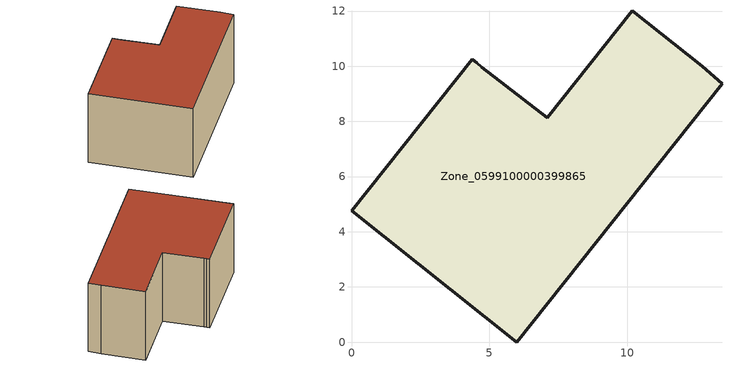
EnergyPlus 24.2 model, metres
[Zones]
Zone_0599100000399865
 floor ground (C_G): 12.71,10 13.43,9.36 6,0 0,4.76 4.38,10.26 4.55,10.13 4.71,9.96 7.1,8.13 10.18,12.01 z0.96
 wall outside (C_F): 12.71,10 10.18,12.01 7.1,8.13 4.71,9.96 4.55,10.13 4.38,10.26 0,4.76 6,0 13.43,9.36 12.71,10 z0.96:6.84
 roof outside (C_R): 13.43,9.36 12.71,10 10.18,12.01 7.1,8.13 4.71,9.96 4.55,10.13 4.38,10.26 0,4.76 6,0 z6.84
[BUILDING]
Pand.0599100000399865: North Axis=0; Terrain=City; Loads Convergence Tolerance Value=0.04; Temperature Convergence Tolerance Value=0.4; Solar Distribution=FullExterior; Maximum Number of Warmup Days=25; Minimum Number of Warmup Days=1
[Site:Location]
Rotterdam.The.Hague.AP_ZH_NLD Design_Conditions: Latitude=51.96; Longitude=4.45; Time Zone=1; Elevation=-4.5
[SITE:GROUNDTEMPERATURE:BUILDINGSURFACE]
18, 18, 18, 18, 18, 18, 18, 18, 18, 18, 18, 18
[MATERIAL] Thermal Absorptance=0.9; Solar Absorptance=0.7; Visible Absorptance=0.7
Name | Roughness | Thickness | Conductivity | Density | Specific Heat
G.TC.1992-2005 | MediumSmooth | 0.15 | 0.06 | 540 | 1210
F.TC.1992-2005 | Rough | 0.3 | 0.12 | 1920 | 840
R.TC.1992-2005 | MediumRough | 0.2 | 0.08 | 1500 | 1000
[CONSTRUCTION]
C_G: G.TC.1992-2005
C_F: F.TC.1992-2005
C_R: R.TC.1992-2005
[ZONE]
Zone_0599100000399865: Type=1; Multiplier=1; Ceiling Height=Autocalculate; Volume=Autocalculate; Floor Area=autocalculate; Part of Total Floor Area=Yes
[ZONEINFILTRATION:DESIGNFLOWRATE]
Infil_Zone_0599100000399865: Zone or ZoneList or Space or SpaceList=Zone_0599100000399865; Schedule=AlwaysOn; Design Flow Rate Calculation Method=Flow/Area; Flow Rate per Floor Area=0.0015; Constant Term Coefficient=1; Temperature Term Coefficient=0; Velocity Term Coefficient=0; Velocity Squared Term Coefficient=0
[HVACTEMPLATE:ZONE:IDEALLOADSAIRSYSTEM]
Zone_0599100000399865: Maximum Heating Supply Air Temperature=50; Minimum Cooling Supply Air Temperature=13; Maximum Heating Supply Air Humidity Ratio=0.0156; Minimum Cooling Supply Air Humidity Ratio=0.0077; Heating Limit=NoLimit; Cooling Limit=NoLimit; Dehumidification Control Type=ConstantSensibleHeatRatio; Cooling Sensible Heat Ratio=0.7; Dehumidification Setpoint=60; Humidification Control Type=None; Humidification Setpoint=30; Outdoor Air Method=None; Outdoor Air Flow Rate per Person=0.00944; Outdoor Air Flow Rate per Zone Floor Area=0; Outdoor Air Flow Rate per Zone=0; Demand Controlled Ventilation Type=None; Outdoor Air Economizer Type=NoEconomizer; Heat Recovery Type=None; Sensible Heat Recovery Effectiveness=0.7; Latent Heat Recovery Effectiveness=0.65
[ZONECONTROL:THERMOSTAT]
ThermostatControl_Zone_0599100000399865: Zone or ZoneList=Zone_0599100000399865; Control Type Schedule=DualSetpointControlType; Control 1=Thermostat_Zone_0599100000399865; Temperature Difference Between Cutout And Setpoint=0
[THERMOSTATSETPOINT:DUALSETPOINT]
Thermostat_Zone_0599100000399865: Heating Setpoint Temperature Schedule=HeatingSetpoint_Zone_0599100000399865; Cooling Setpoint Temperature Schedule=CoolingSetpoint_Zone_0599100000399865
[SCHEDULE:COMPACT]
HeatingSetpoint_Zone_0599100000399865: Through: 12/31, For: AllDays, Until: 24:00, 21
CoolingSetpoint_Zone_0599100000399865: Through: 12/31, For: AllDays, Until: 24:00, 24
DualSetpointControlType: Through: 12/31, For: AllDays, Until: 24:00, 4
AlwaysOn: Through: 12/31, For: AllDays, Until: 24:00, 1
